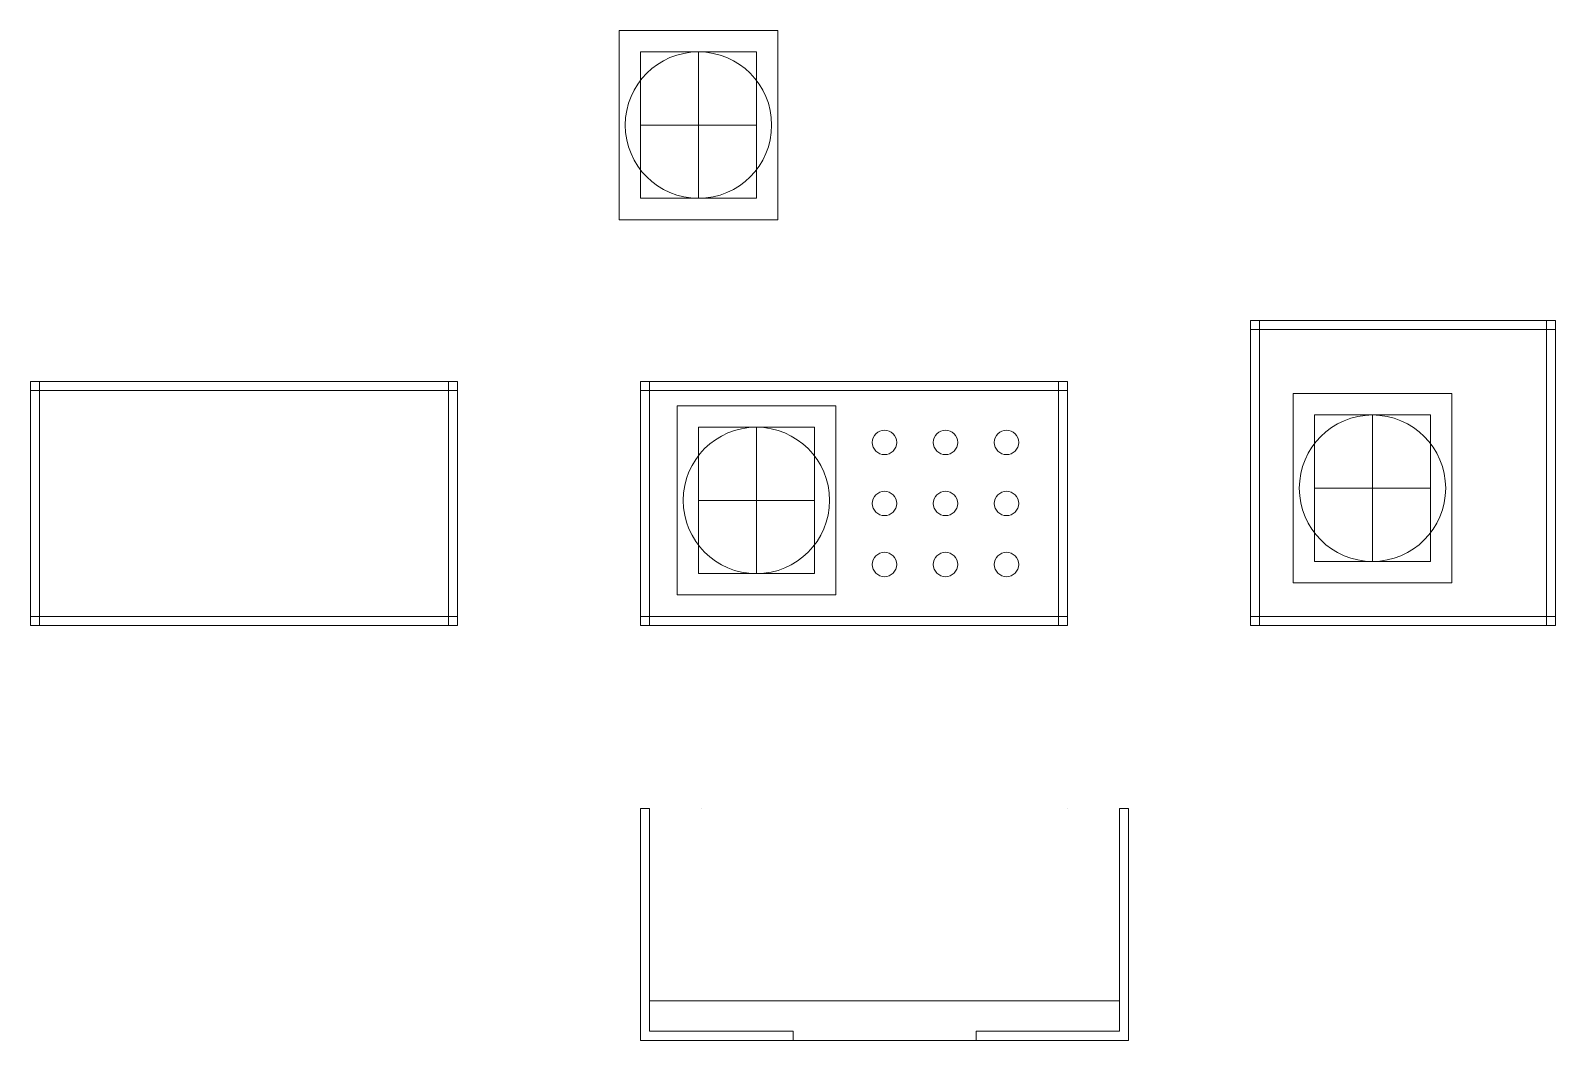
# Model space of a CAD drawing. Header units: millimetres. Extents: x -100 to 150, y -68 to 98.
import ezdxf

# ---------------------------------------------------------------- set-up
doc = ezdxf.new("R2010")
doc.units = ezdxf.units.MM
doc.linetypes.add('DASHEDX2', pattern=[38.1, 25.4, -12.7])
doc.layers.get('0').update_dxf_attribs({"linetype": 'CONTINUOUS', "lineweight": 0})
for name, color, linetype, lineweight in [('noname', 3, 'CONTINUOUS', 0), ('noname2', 7, 'DASHEDX2', 0), ('noname3', 2, 'CONTINUOUS', 0)]:
    doc.layers.add(name, color=color, linetype=linetype, lineweight=lineweight)

msp = doc.modelspace()

# ---------------------------------------------------------------- linework, layer by layer
for p, q in [((100, 50), (150, 50)), ((100, 50), (100, 0)), ((101.5, 50), (101.5, 0)), ((148.5, 50), (148.5, 0)), ((150, 50), (150, 0)), ((100, 48.5), (150, 48.5)), ((-100, 40), (-100, 0)), ((-100, 40), (-30, 40)), ((-98.5, 40), (-98.5, 0)), ((-31.5, 40), (-31.5, 0)), ((-30, 40), (-30, 0)), ((0, 40), (0, 0)), ((0, 40), (70, 40)), ((1.5, 40), (1.5, 0)), ((68.5, 40), (68.5, 0)), ((70, 40), (70, 0)), ((-100, 38.5), (-30, 38.5)), ((0, 38.5), (70, 38.5)), ((-100, 1.5), (-30, 1.5)), ((-100, 0), (-30, 0)), ((0, 1.5), (70, 1.5)), ((0, 0), (70, 0)), ((100, 1.5), (150, 1.5)), ((100, 0), (150, 0))]:
    msp.add_line(p, q)
at = {"layer": 'noname'}
for p, q in [((-3.5, 97.5), (22.5, 97.5)), ((-3.5, 97.5), (-3.5, 66.5)), ((22.5, 97.5), (22.5, 66.5)), ((0, 94), (0, 70)), ((0, 94), (19, 94)), ((19, 94), (19, 70)), ((0, 70), (19, 70)), ((-3.5, 66.5), (22.5, 66.5)), ((107, 38), (133, 38)), ((107, 38), (107, 7)), ((133, 38), (133, 7)), ((6, 36), (32, 36)), ((6, 36), (6, 5)), ((32, 36), (32, 5)), ((9.5, 32.5), (9.5, 8.5)), ((9.5, 32.5), (28.5, 32.5)), ((28.5, 32.5), (28.5, 8.5)), ((110.5, 34.5), (110.5, 10.5)), ((110.5, 34.5), (129.5, 34.5)), ((129.5, 34.5), (129.5, 10.5)), ((110.5, 10.5), (129.5, 10.5)), ((9.5, 8.5), (28.5, 8.5)), ((6, 5), (32, 5)), ((107, 7), (133, 7)), ((0, -50), (0, -30)), ((0, -30), (1.5, -30)), ((0, -30), (0, -68)), ((1.5, -30), (1.5, -66.5)), ((10, -30), (10, -30)), ((70, -30), (70, -30)), ((80, -30), (78.5, -30)), ((78.5, -30), (78.5, -66.5)), ((80, -50), (80, -30)), ((80, -30), (80, -68)), ((1.5, -66.5), (25, -66.5)), ((25, -66.5), (25, -68)), ((55, -66.5), (55, -68)), ((78.5, -66.5), (55, -66.5)), ((0, -68), (25, -68)), ((80, -68), (55, -68))]:
    msp.add_line(p, q, dxfattribs=at)
for centre, radius in [((9.5, 82), 12), ((19, 20.5), 12), ((120, 22.5), 12), ((40, 30), 2), ((50, 30), 2), ((60, 30), 2), ((40, 20), 2), ((50, 20), 2), ((60, 20), 2), ((40, 10), 2), ((50, 10), 2), ((60, 10), 2)]:
    msp.add_circle(centre, radius, dxfattribs=at)
at = {"layer": 'noname2'}
for p, q in [((9.5, 94), (9.5, 70)), ((0, 82), (19, 82)), ((19, 32.5), (19, 8.5)), ((120, 34.5), (120, 10.5)), ((110.5, 22.5), (129.5, 22.5)), ((9.5, 20.5), (28.5, 20.5))]:
    msp.add_line(p, q, dxfattribs=at)
at = {"layer": 'noname3'}
for p, q in [((1.5, -61.5), (78.5, -61.5)), ((25, -68), (55, -68))]:
    msp.add_line(p, q, dxfattribs=at)

doc.saveas('drawing.dxf')
